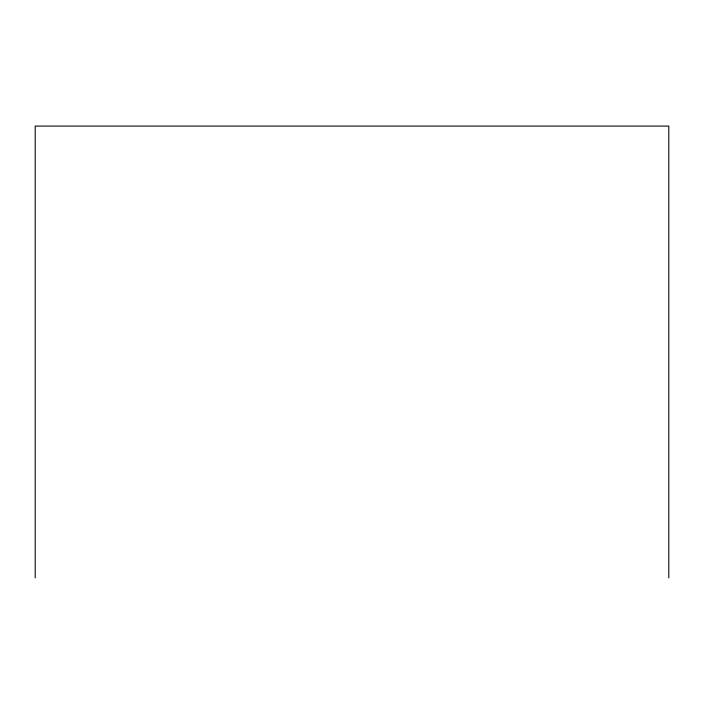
<?xml version="1.0" encoding="UTF-8"?>
<svg xmlns="http://www.w3.org/2000/svg" width="704" height="704" viewBox="0 0 704 704"><rect width="100%" height="100%" fill="white"/><g stroke="black" fill="none" stroke-linecap="round" stroke-linejoin="round"><path stroke-width="1.06" d="M668.8 577.914L668.8 126.086L35.2 126.086L35.2 577.914"/></g></svg>
